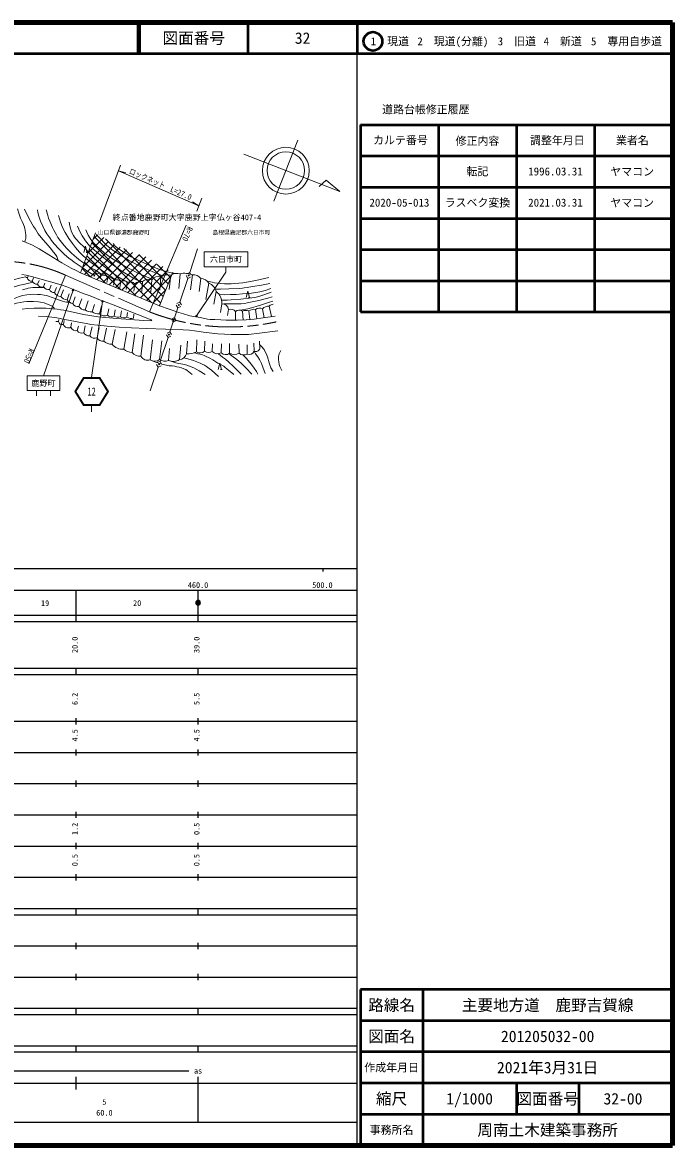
# Model space of a CAD drawing. Units: millimetres, scale not verified. Extents: x 40000 to 680000, y 20000 to 380000.
# Drawn here: x 471749 to 680000, y 20000 to 380000 of the extents above; entities that cross this region are included whole.
import ezdxf
from ezdxf.enums import TextEntityAlignment as Align

# ---------------------------------------------------------------- set-up
doc = ezdxf.new("R2010")
doc.units = ezdxf.units.MM
doc.header["$LTSCALE"] = 1000
doc.linetypes.add('CHAIN', pattern=[18.5, 12, -1.5, 3.5, -1.5])
for name, color, linetype, lineweight in [('M-BGD', 7, 'Continuous', 13), ('M-BMK', 2, 'CHAIN', 13), ('M-BMK-ROW', 30, 'Continuous', 13), ('M-BMK-SRVR', 3, 'Continuous', 13), ('M-STR-HTXT', 7, 'Continuous', 13), ('M-STR-STRC', 7, 'Continuous', 13), ('M-TTL', 2, 'Continuous', 140), ('M-TTL-BAND', 7, 'Continuous', 25), ('M-TTL-FRAM', 2, 'Continuous', 50), ('M-TTL-LINE', 7, 'Continuous', 50)]:
    doc.layers.add(name, color=color, linetype=linetype, lineweight=lineweight)
doc.layers.add('M-BMK-HTXT', color=7, linetype='Continuous')
doc.layers.add('M-TTL-TXT', color=7, linetype='Continuous')
doc.styles.add('ＭＳ ゴシック', font='')
doc.styles.get('ＭＳ ゴシック').set_extended_font_data('MS Gothic')

msp = doc.modelspace()

# ---------------------------------------------------------------- hatches: boundary and pattern name
at = {"layer": 'M-BGD'}
h = msp.add_hatch(dxfattribs=at)
h.set_pattern_fill('USER', color=256, style=0, pattern_type=2)
h.set_pattern_definition([(45, (0, -0), (-1414.2136, 1414.2136), []), (135, (0, -0), (-1414.2136, -1414.2136), [])])
h.paths.add_polyline_path([(519889, 300004), (518894, 300367), (516985, 301630), (514861, 302504), (512775, 303951), (511708, 304692), (509331, 305470), (506917, 306259), (504344, 307493), (500426, 308838), (497575, 311243), (494967, 312185), (490389, 299767), (515619, 289147)])
at = {"layer": 'M-STR-HTXT'}
for points in [[(487719, 294109, -1), (488172, 294320, -1)], [(497197, 290439, -1), (497602, 290733, -0.41421), (497546, 290384, -0.41421)], [(527760, 285969, -1), (527268, 285878, -1)]]:
    msp.add_hatch(color=256, dxfattribs=at).paths.add_polyline_path(points)
at = {"layer": 'M-TTL-BAND'}
msp.add_hatch(color=256, dxfattribs=at).paths.add_polyline_path([(528750, 194000, 1), (527250, 194000, 1)])

# ---------------------------------------------------------------- linework, layer by layer
at = {"layer": 'M-BGD'}
for p, q in [((495112, 312580), (490389, 299767)), ((492149, 306302), (492649, 306302)), ((473324, 298217), (473642, 298865)), ((495096, 299613), (494707, 298576)), ((496978, 298933), (496685, 297946)), ((515619, 289147), (519889, 300004)), ((519242, 298995), (518779, 294434)), ((522247, 299437), (521815, 294712)), ((526220, 299068), (525597, 294276)), ((474902, 297110), (475310, 298099)), ((476568, 296067), (477099, 297309)), ((478531, 295278), (478927, 296423)), ((480440, 294449), (480935, 295766)), ((499069, 298161), (498790, 296686)), ((501246, 297408), (500936, 295810)), ((503240, 296969), (502911, 295019)), ((505322, 296637), (504980, 294438)), ((507711, 296242), (507455, 293901)), ((510221, 296925), (509941, 293743)), ((513187, 297549), (512871, 293525)), ((516107, 298387), (515767, 294171)), ((528845, 297927), (528336, 293795)), ((531453, 296475), (530477, 291237)), ((481990, 293413), (482686, 295033)), ((484009, 292128), (484856, 294281)), ((486039, 291101), (486732, 292967)), ((487856, 289899), (488617, 292100)), ((533825, 293748), (533018, 289738)), ((544185, 291827), (544685, 291827)), ((489855, 288991), (490713, 291406)), ((491783, 287853), (492807, 290805)), ((494086, 287285), (494816, 289596)), ((496418, 286586), (497082, 289102)), ((498961, 286160), (499407, 288198)), ((535615, 289851), (535174, 287018)), ((537785, 288038), (537478, 286054)), ((546415, 288011), (546870, 285026)), ((548632, 288206), (549138, 285334)), ((550803, 289102), (551524, 285714)), ((483286, 284177), (483374, 284833)), ((484868, 283221), (485102, 284487)), ((501172, 285848), (501393, 287908)), ((503133, 285680), (503445, 287565)), ((505173, 285538), (505383, 287064)), ((507318, 285256), (507442, 286533)), ((540037, 287392), (539976, 284543)), ((542204, 287459), (542410, 284605)), ((544302, 287569), (544634, 284767)), ((487254, 282296), (487484, 283725)), ((489308, 281208), (489668, 282695)), ((491389, 280509), (491865, 282807)), ((493295, 279572), (494036, 282398)), ((495634, 278876), (496266, 282179)), ((497800, 277845), (498647, 281979)), ((500482, 276848), (501408, 281537)), ((504186, 275245), (505210, 280815)), ((506882, 274256), (507711, 280194)), ((509719, 273009), (510555, 279795)), ((512696, 271905), (513375, 278257)), ((515678, 271974), (516433, 277977)), ((524345, 273814), (524654, 277821)), ((527450, 274439), (527611, 278304)), ((530111, 274602), (530222, 277805)), ((547749, 275421), (547704, 277802)), ((518506, 271639), (518873, 275517)), ((522053, 271918), (522431, 276556)), ((532536, 274547), (532595, 276969)), ((535438, 274138), (535461, 276973)), ((538091, 273957), (538108, 277118)), ((541131, 273965), (541103, 276882)), ((543741, 273647), (543680, 276618)), ((545974, 274586), (545910, 277198)), ((535211, 268783), (535711, 268783))]:
    msp.add_line(p, q, dxfattribs=at)
for points in [[(470188, 320301), (470648, 318591), (470877, 317911), (471144, 317236), (471656, 316205), (472041, 315255), (472275, 314696), (472489, 313910), (472660, 313301), (472771, 312694), (472817, 311834), (472817, 311055), (472795, 310797), (472727, 310532), (472496, 309660)], [(472377, 320128), (473885, 317092), (475254, 314648), (475877, 313699), (476811, 312257), (478296, 310452), (479220, 309359), (480627, 307798), (481714, 306406), (482366, 305577), (482750, 304944), (482891, 304660), (483185, 303677)], [(494826, 298892), (492653, 300192), (491150, 301201), (489570, 302255), (488320, 303130), (487620, 303656), (486600, 304429), (485183, 305621), (483369, 307409), (481953, 309052), (481057, 310161), (480466, 310954), (479570, 312290), (478951, 313356), (478259, 314677), (477544, 316299), (477275, 316975), (477000, 317893), (476694, 319116), (476520, 319967)], [(498163, 298924), (496413, 299790), (494744, 300765), (493558, 301454), (492595, 302109), (490997, 303159), (489842, 304020), (488946, 304746), (488388, 305202), (487278, 306215), (485917, 307597), (485053, 308557), (483850, 310069), (483118, 311103), (482637, 311896), (481821, 313376), (481351, 314290), (480479, 316270), (480099, 317270), (479727, 318550), (479327, 319971)], [(501556, 297495), (499743, 298766), (497067, 300648), (492940, 303667), (491034, 305338), (490017, 306373), (488777, 307836), (487765, 309178), (486649, 310768), (485426, 312678), (484810, 313827), (484478, 314576), (483941, 316014), (483238, 318110)], [(505522, 296740), (504004, 297551), (502186, 298602), (500573, 299745), (497902, 301763), (494942, 304244), (493540, 305586), (491256, 308138), (490121, 309266), (488826, 310644), (488428, 311176), (488122, 311679), (487709, 312452), (487374, 313193), (487103, 314051), (486946, 314796), (486702, 316005)], [(510221, 296925), (508770, 297330), (508023, 297629), (507117, 298129), (505747, 298952), (504448, 299793), (502487, 301055), (499822, 302945), (496279, 305697), (493255, 308364), (491972, 309993), (490850, 311636), (490230, 312791), (489416, 314693)], [(513349, 297735), (510984, 298703), (508774, 299584), (504693, 301722), (502379, 303113), (500311, 304407), (497901, 306162), (495347, 308492), (494513, 309370), (493676, 310405), (493283, 311002), (492817, 311827), (492360, 312758), (492040, 313510)], [(471645, 309967), (472889, 309518), (474978, 308586), (477104, 307440), (480212, 305522), (484390, 302930), (487393, 301252), (488955, 300444), (490389, 299767), (515619, 289147), (521828, 287014), (523339, 286566), (525360, 285976), (526670, 285698), (528665, 285377), (531075, 284938), (531835, 284829), (533390, 284735), (535321, 284643), (536956, 284601), (540486, 284533), (543463, 284645), (545929, 284901), (548853, 285289), (552727, 285906)], [(516759, 298814), (514000, 299803), (509961, 301535), (506041, 303585), (500768, 306852), (498750, 308550), (495958, 311399), (495361, 312009)], [(491399, 306302), (491899, 308302), (492399, 306302)], [(520704, 299491), (518897, 299852), (515616, 300761), (512235, 302180), (506607, 304923), (503126, 306958), (502108, 307707), (501470, 308300), (500762, 309191)], [(471512, 299261), (472938, 299040), (474623, 298621), (480765, 296884), (484148, 295907), (485933, 295290), (488647, 294183), (491212, 293171), (493404, 292327), (496715, 291009), (500252, 289658), (513008, 284712), (513187, 284473), (512753, 284377), (510470, 284438), (501963, 285097), (495990, 285593), (491297, 286382), (486035, 287555), (485043, 287734), (484045, 287912), (482836, 288069), (481400, 288229), (479207, 288370), (477346, 288434), (475460, 288398), (473260, 288299), (471701, 288119)], [(446329, 293607), (447140, 293505), (447779, 293372), (449095, 293051), (450821, 292595), (452559, 292129), (453350, 291911), (453985, 291757), (454528, 291666), (455148, 291599), (455705, 291533), (456287, 291516), (456983, 291531), (457711, 291592), (458594, 291704), (459277, 291875), (461522, 292638), (464470, 293730), (466293, 294400), (468751, 295154), (470894, 295783), (472488, 296161), (473767, 296438), (475117, 296746)], [(450238, 295588), (451134, 295264), (452191, 294917), (453374, 294618), (454404, 294417), (455785, 294253), (456644, 294227), (457311, 294232), (457929, 294249), (458465, 294313), (459163, 294453), (460490, 294855), (463372, 295782), (466205, 296762), (467351, 297133), (469155, 297619), (470768, 298007), (472732, 298439)], [(530976, 297079), (532526, 296706), (533301, 296556), (534220, 296417), (535214, 296312), (536519, 296225), (538575, 296239), (539759, 296297), (542359, 296567), (546555, 297306), (550676, 298230)], [(533502, 294548), (535196, 294557), (537846, 294582), (541221, 294764), (542250, 294839), (542780, 294893), (543751, 295049), (545458, 295320), (548296, 295772), (550994, 296319)], [(462399, 288032), (464683, 289498), (466276, 290329), (468343, 291196), (470492, 292041), (471769, 292432), (473098, 292708), (474178, 292849), (475170, 292896), (476598, 292852), (477497, 292751), (478656, 292616), (479475, 292432), (481891, 291650), (483608, 290954), (484554, 290655), (485303, 290474), (485882, 290374), (486388, 290325), (486817, 290303)], [(471714, 294311), (472903, 294644), (473588, 294809), (474296, 294922), (475042, 294993), (476293, 295046), (478668, 295058)], [(534795, 292769), (536459, 292724), (538431, 292750), (540175, 292820), (542192, 292965), (544481, 293144), (545805, 293307), (547823, 293648), (549548, 294070), (551268, 294671)], [(535562, 290946), (537333, 290978), (538644, 291056), (541724, 291307), (545235, 291700), (546209, 291853), (547453, 292167), (549361, 292770), (551461, 293511)], [(536227, 289761), (538759, 289765), (540680, 289790), (541786, 289841), (542979, 289961), (543688, 290083), (545358, 290403), (547489, 290824), (550329, 291586), (551708, 292027)], [(543435, 291827), (543935, 293827), (544435, 291827)], [(465271, 288098), (466897, 288971), (467752, 289351), (468830, 289722), (469878, 290001), (471056, 290276), (472152, 290445), (473129, 290570), (473672, 290598), (474249, 290598), (475261, 290566), (476835, 290443), (477575, 290346), (478714, 290097), (479441, 289844), (480821, 289262), (481219, 289031), (481587, 288719), (481864, 288417), (482054, 288156)], [(541532, 287778), (543971, 288233), (545131, 288503), (546667, 288925), (549014, 289673), (551195, 290416), (551939, 290637)], [(476910, 285865), (479369, 285751), (480256, 285650), (482730, 285295), (485343, 284758), (488688, 284125), (490331, 283805), (492259, 283452), (493664, 283197), (495940, 282922), (498865, 282598), (502697, 282330), (506687, 282119), (511502, 281882), (517562, 281729), (523218, 281511), (525276, 281370), (526890, 281150), (529755, 280692), (532420, 280372), (534372, 280187), (538617, 279995), (541553, 279933), (542867, 279973), (544205, 279981), (544988, 280061), (546783, 280268), (553516, 281160)], [(526682, 274060), (527331, 273950), (527917, 273814), (528546, 273658), (529413, 273419), (529966, 273205), (530560, 272966), (531575, 272460), (532687, 271857), (533332, 271435), (534380, 270792), (536209, 269777), (536679, 269440), (537781, 268554), (539466, 267112)], [(534560, 273815), (535828, 272762), (536806, 272049), (537846, 271111), (539226, 269859), (541803, 267234)], [(537913, 273824), (539264, 272855), (540464, 271914), (541758, 270782), (543404, 269200), (545194, 267243)], [(545974, 274586), (546436, 273821), (547151, 272783), (547677, 271915), (548302, 270698), (548789, 269467), (549462, 267469)], [(547724, 276756), (548497, 275967), (548984, 275399), (549174, 275130), (549436, 274595), (549846, 273855), (550196, 272785), (550757, 270886), (551363, 269328), (552025, 268066)], [(554785, 268427), (554157, 269744), (553984, 270331), (553856, 271187), (553771, 271882), (553769, 272656), (553802, 272930), (553888, 273341), (554033, 273829), (554567, 274849)], [(513346, 271528), (515619, 270701), (516858, 270321), (517884, 270128), (518748, 269977), (519714, 269888), (520564, 269784), (521210, 269665), (521958, 269499), (522712, 269260), (523482, 268965), (524061, 268716), (524553, 268449), (526140, 267111)], [(519305, 271398), (520883, 270896), (521830, 270704), (523153, 270442), (524394, 270114), (525749, 269662), (526634, 269248), (528317, 268354), (530296, 267125)], [(523488, 272517), (524709, 272163), (526527, 271595), (527577, 271229), (528659, 270805), (529289, 270512), (530022, 270125), (530674, 269710), (531571, 269120), (532253, 268583), (534566, 266494)], [(534461, 268783), (534961, 270783), (535461, 268783)], [(542393, 273448), (543385, 272372), (545085, 270388), (546004, 269221), (546680, 268131), (547152, 267255)]]:
    msp.add_lwpolyline(points, dxfattribs=at)
for centre, radius, start, end in [((495447, 297642), 2002, 40.13973, 100.09512), ((497559, 297287), 1745, 30.07065, 109.44665), ((518222, 295866), 3291, 71.94506, 129.99378), ((521329, 295245), 4292, 77.65158, 119.0972), ((523691, 293423), 6185, 65.86266, 103.50106), ((526665, 296502), 2604, 33.17204, 99.829), ((473441, 299427), 1216, 234.32038, 264.49034), ((474591, 298345), 1273, 185.80267, 284.13104), ((476497, 297806), 1740, 203.55274, 272.33057), ((477964, 296703), 1534, 204.47895, 291.70521), ((479995, 296038), 1650, 207.45006, 285.65059), ((499535, 295985), 2226, 39.76706, 102.07314), ((501902, 295645), 1882, 44.7085, 110.42355), ((504105, 295700), 1536, 37.5931, 124.28433), ((506282, 295021), 1880, 40.52452, 120.72026), ((509619, 294185), 2806, 77.60716, 132.83924), ((512311, 294354), 3314, 74.67506, 129.09627), ((515234, 295923), 2614, 70.49503, 141.53472), ((528895, 294947), 2980, 30.84695, 90.96351), ((529684, 292541), 4314, 16.25658, 65.7931), ((481845, 294874), 1467, 196.79813, 275.64577), ((484279, 294781), 2667, 210.85298, 264.18966), ((486102, 293745), 2645, 217.69539, 268.63397), ((531210, 290188), 4418, 355.62353, 53.70035), ((488267, 292495), 2628, 212.0292, 261.01234), ((489390, 290620), 1695, 205.20834, 285.92127), ((491745, 289991), 2138, 207.87929, 271.02368), ((535599, 287627), 2224, 10.6402, 89.61036), ((538390, 285900), 2222, 42.17641, 105.80081), ((545921, 285104), 2949, 80.36357, 123.30667), ((547688, 286226), 2193, 64.51646, 125.51053), ((550772, 286097), 3005, 89.41518, 135.42353), ((552152, 287745), 1914, 91.49881, 134.84608), ((493566, 290131), 2893, 231.94574, 280.35848), ((495948, 289259), 2713, 226.67134, 279.96481), ((497951, 287934), 2042, 221.32001, 299.65597), ((500304, 287686), 2033, 228.65804, 295.28519), ((502323, 287746), 2220, 238.77407, 291.3925), ((504250, 287017), 1743, 230.12125, 301.95144), ((506526, 287528), 2406, 235.77914, 289.2259), ((541160, 286129), 1690, 51.8788, 131.65552), ((543395, 284800), 2913, 71.8683, 114.13886), ((482701, 286209), 2115, 263.10885, 286.05401), ((484438, 284296), 1159, 185.90745, 291.80055), ((486444, 283747), 1662, 198.47375, 299.1547), ((488947, 283008), 1836, 202.82305, 281.34307), ((490786, 282161), 1759, 212.83083, 290.06999), ((493105, 281591), 2028, 212.24329, 275.39067), ((494927, 280776), 2028, 216.4271, 290.41651), ((497414, 279826), 2018, 208.09033, 281.02395), ((500549, 281130), 4283, 230.08154, 269.10872), ((503946, 279772), 4533, 220.17138, 273.0382), ((506693, 277912), 3661, 226.76559, 272.94745), ((509301, 275911), 2931, 214.36057, 278.19394), ((521790, 274570), 2664, 275.6598, 343.52537), ((525054, 278320), 4561, 261.06275, 301.69902), ((528675, 276253), 2189, 235.9824, 311.00602), ((531365, 276397), 2190, 235.07177, 302.35435), ((534230, 276064), 2274, 221.85139, 302.10373), ((536859, 275430), 1920, 222.27215, 309.89344), ((539603, 276872), 3285, 242.58608, 297.72683), ((542704, 276004), 2575, 232.36636, 293.74906), ((544368, 275281), 1750, 249.00393, 336.57527), ((546488, 275798), 1317, 247.06157, 343.36886), ((511826, 274125), 2384, 207.90149, 291.39672), ((514147, 273658), 2276, 230.38164, 312.27626), ((517409, 274479), 3044, 235.35194, 291.12667), ((520011, 275189), 3856, 247.0292, 301.97549)]:
    msp.add_arc(centre, radius, start, end, dxfattribs=at)
at = {"layer": 'M-BMK'}
msp.add_line((485522, 298998), (512468, 287218), dxfattribs=at)
for centre, radius, start, end in [((464932, 253435), 50000, 65.68227, 110.28126), ((538010, 352392), 70000, 248.60005, 282.39895)]:
    msp.add_arc(centre, radius, start, end, dxfattribs=at)
at = {"layer": 'M-BMK-ROW'}
for p, q in [((527843, 307451), (525317, 299860)), ((524686, 297962), (522161, 290371)), ((521530, 288473), (519005, 280882)), ((518373, 278985), (515848, 271394)), ((515217, 269496), (512692, 261905))]:
    msp.add_line(p, q, dxfattribs=at)
for points in [[(525619, 298390), (524686, 297962), (524195, 298863)], [(525808, 298959), (525317, 299860), (524385, 299432)], [(522462, 288901), (521530, 288473), (521039, 289374)], [(522652, 289470), (522161, 290371), (521228, 289944)], [(519495, 279981), (519005, 280882), (518072, 280455)], [(519306, 279412), (518373, 278985), (517883, 279886)], [(516150, 269923), (515217, 269496), (514726, 270397)], [(516339, 270493), (515848, 271394), (514916, 270966)]]:
    msp.add_lwpolyline(points, dxfattribs=at)
for centre in [(525002, 298911), (521845, 289422), (518689, 279933), (515533, 270445)]:
    msp.add_circle(centre, 150, dxfattribs=at)
at = {"layer": 'M-BMK-SRVR'}
for p, q in [((559950, 342315), (552301, 322758)), ((542621, 337818), (573382, 325788)), ((569037, 329426), (566807, 327419)), ((573382, 325788), (569037, 329426))]:
    msp.add_line(p, q, dxfattribs=at)
for centre, radius in [((556110, 332497), 7500), ((556125, 332537), 6000), ((520267, 284678), 600)]:
    msp.add_circle(centre, radius, dxfattribs=at)
at = {"layer": 'M-STR-HTXT'}
for p, q in [((496389, 316058), (503180, 334228)), ((502530, 332490), (528269, 321237)), ((502530, 332490), (504895, 331829)), ((528269, 321237), (526178, 322524)), ((527592, 319547), (529228, 323631)), ((524207, 314979), (512468, 287218)), ((485522, 298998), (473799, 270560)), ((527514, 285923), (536947, 299976)), ((487946, 294214), (478475, 266750)), ((497399, 290586), (493914, 266199))]:
    msp.add_line(p, q, dxfattribs=at)
for centre in [(487946, 294214), (497399, 290586), (527514, 285923)]:
    msp.add_circle(centre, 250, dxfattribs=at)
at = {"layer": 'M-STR-STRC'}
for p, q in [((529947, 306430), (543947, 306430)), ((529947, 306430), (529947, 301680)), ((543947, 306430), (543947, 301680)), ((543947, 301680), (529947, 301680)), ((536947, 301680), (536947, 299976)), ((473225, 266750), (483725, 266750)), ((473225, 266750), (473225, 262000)), ((483725, 266750), (483725, 262000)), ((491278, 266199), (488514, 261699)), ((491446, 265899), (488866, 261699)), ((491278, 266199), (496550, 266199)), ((491446, 265899), (496382, 265899)), ((498962, 261699), (496382, 265899)), ((499314, 261699), (496550, 266199)), ((483725, 262000), (473225, 262000)), ((476225, 262000), (476225, 260296)), ((480725, 262000), (480725, 260296)), ((488514, 261699), (491278, 257199)), ((488866, 261699), (491446, 257499)), ((496382, 257499), (498962, 261699)), ((496550, 257199), (499314, 261699)), ((491278, 257199), (496550, 257199)), ((491446, 257499), (496382, 257499)), ((493914, 257199), (493914, 255199))]:
    msp.add_line(p, q, dxfattribs=at)
at = {"layer": 'M-TTL'}
for p, q in [((680000, 380000), (40000, 380000)), ((680000, 20000), (680000, 380000)), ((40000, 20000), (680000, 20000))]:
    msp.add_line(p, q, dxfattribs=at)
at = {"layer": 'M-TTL-BAND'}
for p, q in [((579000, 20000), (579000, 370000)), ((40000, 205000), (579000, 205000)), ((568000, 205000), (568000, 204000)), ((68000, 198000), (579000, 198000)), ((489000, 188000), (489000, 198000)), ((528000, 188000), (528000, 198000)), ((40000, 190000), (579000, 190000)), ((40000, 188000), (579000, 188000)), ((40000, 173000), (579000, 173000)), ((489000, 171000), (489000, 173000)), ((528000, 171000), (528000, 173000)), ((40000, 171000), (579000, 171000)), ((40000, 156000), (579000, 156000)), ((489000, 155000), (489000, 157000)), ((528000, 155000), (528000, 157000)), ((46000, 146000), (579000, 146000)), ((489000, 145000), (489000, 147000)), ((528000, 145000), (528000, 147000)), ((489000, 135000), (489000, 137000)), ((528000, 135000), (528000, 137000)), ((52000, 136000), (579000, 136000)), ((46000, 126000), (579000, 126000)), ((489000, 125000), (489000, 127000)), ((528000, 125000), (528000, 127000)), ((52000, 116000), (579000, 116000)), ((489000, 115000), (489000, 117000)), ((528000, 115000), (528000, 117000)), ((46000, 106000), (579000, 106000)), ((489000, 105000), (489000, 107000)), ((528000, 105000), (528000, 107000)), ((40000, 96000), (579000, 96000)), ((40000, 94000), (579000, 94000)), ((489000, 94000), (489000, 96000)), ((528000, 94000), (528000, 96000)), ((49000, 84000), (579000, 84000)), ((489000, 83000), (489000, 85000)), ((528000, 83000), (528000, 85000)), ((40000, 74000), (579000, 74000)), ((489000, 73000), (489000, 75000)), ((528000, 73000), (528000, 75000)), ((40000, 64000), (579000, 64000)), ((40000, 62000), (579000, 62000)), ((489000, 62000), (489000, 64000)), ((528000, 62000), (528000, 64000)), ((40000, 52000), (579000, 52000)), ((489000, 50000), (489000, 52000)), ((528000, 50000), (528000, 52000)), ((40000, 50000), (579000, 50000)), ((71000, 44000), (525000, 44000)), ((40000, 40000), (579000, 40000)), ((489000, 38000), (489000, 42000)), ((528000, 27500), (528000, 42000)), ((68000, 27500), (579000, 27500))]:
    msp.add_line(p, q, dxfattribs=at)
msp.add_lwpolyline([(528750, 194000, 1), (527250, 194000, 1)], format="xyb", close=True, dxfattribs=at)
at = {"layer": 'M-TTL-FRAM'}
for p, q in [((580000, 347197), (580000, 287197)), ((580000, 347197), (680000, 347197)), ((580000, 287197), (680000, 287197)), ((680000, 70000), (580000, 70000)), ((580000, 70000), (580000, 20000))]:
    msp.add_line(p, q, dxfattribs=at)
at = {"layer": 'M-TTL-LINE'}
for p, q in [((508747, 380000), (508747, 370000)), ((509247, 380000), (509247, 370000)), ((543997, 380000), (543997, 370000)), ((579000, 380000), (579000, 370000)), ((40000, 370000), (680000, 370000)), ((605000, 347197), (605000, 287197)), ((630000, 347197), (630000, 287197)), ((655000, 347197), (655000, 287197)), ((580000, 337197), (680000, 337197)), ((580000, 327197), (680000, 327197)), ((580000, 317197), (680000, 317197)), ((580000, 307197), (680000, 307197)), ((580000, 297197), (680000, 297197)), ((600000, 70000), (600000, 20000)), ((680000, 60000), (580000, 60000)), ((680000, 50000), (580000, 50000)), ((680000, 40000), (580000, 40000)), ((630000, 40000), (630000, 30000)), ((650000, 40000), (650000, 30000)), ((680000, 30000), (580000, 30000))]:
    msp.add_line(p, q, dxfattribs=at)
msp.add_circle((584031, 373958), 3000, dxfattribs=at)

# ---------------------------------------------------------------- texts
at = {"layer": 'M-BMK-HTXT', "style": 'ＭＳ ゴシック'}
for s, height, p in [('終点番地鹿野町大字鹿野上字仏ヶ谷407-4', 1833, (500608, 316061)), ('山口県都濃郡鹿野町', 1320, (495939, 311657)), ('島根県鹿足郡六日市町', 1320, (532647, 311657))]:
    msp.add_text(s, height=height, dxfattribs=at).set_placement(p, align=Align.BOTTOM_LEFT)
at = {"layer": 'M-STR-HTXT', "style": 'ＭＳ ゴシック', "width": 0.8}
msp.add_text('ロックネット\u3000L=27.0', height=1833, rotation=336.387, dxfattribs=at).set_placement((515379, 326816), align=Align.BOTTOM_CENTER)
msp.add_text('R=70', height=1833, rotation=247.079, dxfattribs=at).set_placement((524207, 314979), align=Align.BOTTOM_LEFT)
msp.add_text('R=50', height=1833, rotation=247.598, dxfattribs=at).set_placement((473799, 270560), align=Align.TOP_RIGHT)
at = {"layer": 'M-STR-STRC', "style": 'ＭＳ ゴシック'}
for s, p in [('六日市町', (536947, 304055)), ('鹿野町', (478475, 264375))]:
    msp.add_text(s, height=1833, dxfattribs=at).set_placement(p, align=Align.MIDDLE_CENTER)
at = {"layer": 'M-STR-STRC', "style": 'ＭＳ ゴシック', "width": 0.75}
msp.add_text('12', height=2566, dxfattribs=at).set_placement((493914, 261699), align=Align.MIDDLE_CENTER)
at = {"layer": 'M-TTL-BAND', "style": 'ＭＳ ゴシック'}
for s, p in [('460.0', (528000, 198195)), ('500.0', (567844, 198195)), ('19', (479000, 192405)), ('20', (508500, 192405)), ('as', (528000, 42500)), ('5', (498000, 32523)), ('60.0', (498000, 29033))]:
    msp.add_text(s, height=1833, dxfattribs=at).set_placement(p, align=Align.BOTTOM_CENTER)
for s, p in [('20.0', (490000, 180500)), ('39.0', (529000, 180500)), ('6.2', (490000, 163174)), ('5.5', (529000, 163174)), ('4.5', (490000, 151500)), ('4.5', (529000, 151500)), ('1.2', (490000, 121500)), ('0.5', (529000, 121500)), ('0.5', (490000, 111500)), ('0.5', (529000, 111500))]:
    msp.add_text(s, height=1833, rotation=90, dxfattribs=at).set_placement(p, align=Align.BOTTOM_CENTER)
at = {"layer": 'M-TTL-TXT', "style": 'ＭＳ ゴシック'}
for s, height, p in [('図面番号', 3666, (526622, 375000)), ('32', 3666, (561497, 375000)), ('1\u3000現道', 2566, (589448, 373958)), ('2\u3000現道(分離)', 2566, (609619, 373958)), ('3\u3000旧道', 2566, (630121, 373958)), ('4\u3000新道', 2566, (644824, 373958)), ('5\u3000専用自歩道', 2566, (665228, 373958)), ('道路台帳修正履歴', 2566, (600968, 352113)), ('カルテ番号', 2566, (592839, 342277)), ('修正内容', 2566, (617509, 342023)), ('調整年月日', 2566, (643089, 342197)), ('業者名', 2566, (667134, 342197)), ('転記', 2566, (617500, 332245)), ('1996.03.31', 2566, (642500, 332245)), ('ヤマコン', 2566, (667077, 332189)), ('2020-05-013', 2566, (592500, 322245)), ('ラスベク変換', 2566, (617500, 322245)), ('2021.03.31', 2566, (642500, 322245)), ('ヤマコン', 2566, (667077, 322189)), ('路線名', 3666, (590000, 65000)), ('路線名', 3666, (590000, 65000)), ('主要地方道\u3000鹿野吉賀線', 3666, (640000, 65000)), ('図面名', 3666, (590000, 55000)), ('図面名', 3666, (590000, 55000)), ('201205032-00', 3666, (640000, 55000)), ('2021年3月31日', 3666, (640000, 45000)), ('作成年月日', 2566, (590000, 45000)), ('作成年月日', 2566, (590000, 45000)), ('縮尺', 3666, (590000, 35000)), ('縮尺', 3666, (590000, 35000)), ('1/1000', 3666, (615000, 35000)), ('図面番号', 3666, (640000, 35000)), ('図面番号', 3666, (640000, 35000)), ('32-00', 3666, (664125, 35000)), ('事務所名', 2566, (590000, 25000)), ('事務所名', 2566, (590000, 25000)), ('周南土木建築事務所', 3666, (640000, 25000))]:
    msp.add_text(s, height=height, dxfattribs=at).set_placement(p, align=Align.MIDDLE_CENTER)

doc.saveas('drawing.dxf')
